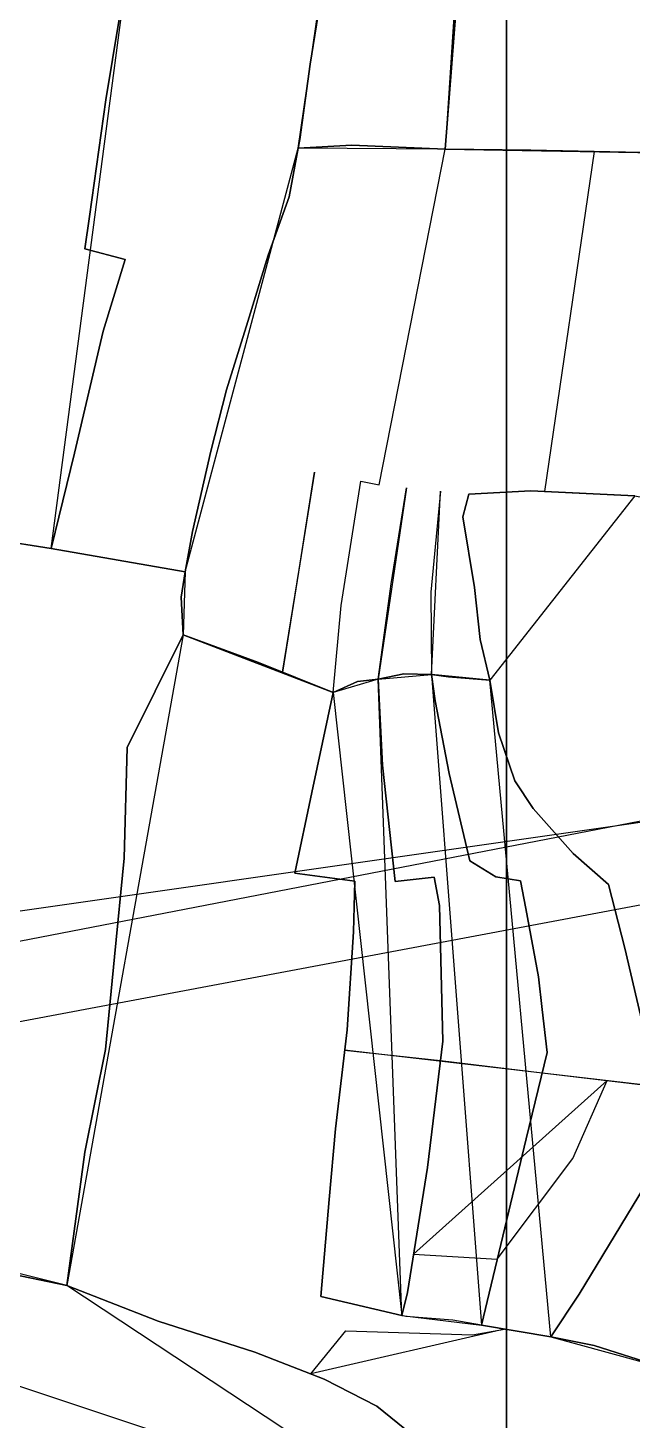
# Model space of a CAD drawing. Extents: x -6790 to 12600, y -1098 to 2171.
# Drawn here: x 838.1 to 893.7, y 271.3 to 399.4 of the extents above; entities that cross this region are included whole.
import ezdxf

# ---------------------------------------------------------------- set-up
doc = ezdxf.new("R2010")
doc.units = 0

msp = doc.modelspace()

# ---------------------------------------------------------------- linework, layer by layer
for points in [[(882.14, 692.21), (882.14, 649.33), (882.14, 614.39), (882.14, 577.82), (882.14, 135.79), (882.14, 75.49), (882.14, 34.99), (882.14, 0), (882.14, 692.21)], [(852, 440.6), (851.2, 432.59), (849.95, 423.93), (848.83, 414.27), (847.17, 404.09), (845.31, 392.74), (843.78, 382), (843.36, 379.05), (847.08, 378.07), (845.05, 371.48), (842.43, 360.25), (840.28, 351.49), (852, 440.6)], [(868.69, 427.6), (867.96, 423.53), (866.95, 415.98), (865.89, 408.03), (865.25, 403.29), (864.1, 396.04), (863.15, 389.1), (863, 388.3), (868.69, 427.6)], [(878.92, 425.31), (878.68, 420.74), (877.9, 405.97), (876.5, 388.22), (867.91, 388.56), (863, 388.3), (863.15, 389.1), (864.1, 396.04), (865.25, 403.29), (865.89, 408.03), (866.95, 415.98), (867.96, 423.53), (868.69, 427.6), (878.92, 425.31)], [(863, 388.3), (867.91, 388.56), (876.5, 388.22), (877.9, 405.97), (878.68, 420.74), (878.92, 425.31), (868.69, 427.6), (867.96, 423.53), (866.95, 415.98), (865.89, 408.03), (865.25, 403.29), (864.1, 396.04), (863.15, 389.1), (863, 388.3)], [(876.5, 388.22), (877.9, 405.97), (878.68, 420.74), (878.92, 425.31), (876.5, 388.22)], [(896.02, 387.86), (896.34, 390.36), (896.79, 395.97), (896.92, 401.97), (897.18, 408.64), (897.66, 414.7), (897.95, 420.35), (897.81, 422.22), (889.59, 423.56), (878.92, 425.31), (878.68, 420.74), (877.9, 405.97), (876.5, 388.22), (884.39, 388.1), (896.02, 387.86)], [(897.81, 422.22), (889.59, 423.56), (878.92, 425.31), (878.68, 420.74), (877.9, 405.97), (876.5, 388.22), (884.39, 388.1), (890.2, 387.98), (896.02, 387.86), (896.34, 390.36), (896.79, 395.97), (896.92, 401.97), (897.18, 408.64), (897.66, 414.7), (897.95, 420.35), (897.81, 422.22)], [(866.93, 346.24), (868.75, 357.66), (870.45, 357.32), (876.5, 388.22), (867.91, 388.56), (863, 388.3), (862.16, 383.83), (860.24, 378.47), (858.35, 372.37), (856.39, 366.07), (854.95, 360.42), (853.26, 353.03), (852.6, 349.34), (852.23, 347), (852.4, 343.54), (859.34, 340.98), (866.2, 338.22), (866.93, 346.24)], [(863, 388.3), (862.16, 383.83), (860.24, 378.47), (858.35, 372.37), (856.39, 366.07), (854.95, 360.42), (853.26, 353.03), (852.6, 349.34), (863, 388.3)], [(863, 388.3), (867.91, 388.56), (876.5, 388.22), (863, 388.3)], [(885.63, 356.72), (884.38, 356.79), (878.67, 356.47), (878.13, 354.4), (879.21, 347.9), (879.74, 343.11), (880.61, 339.38), (876.8, 339.66), (875.25, 339.89), (872.7, 339.95), (870.35, 339.46), (868.44, 339.24), (866.2, 338.22), (866.93, 346.24), (868.75, 357.66), (870.45, 357.32), (876.5, 388.22), (884.39, 388.1), (890.2, 387.98), (885.63, 356.72)], [(896.02, 387.86), (884.39, 388.1), (876.5, 388.22), (896.02, 387.86)], [(897.49, 355.66), (898.34, 355.4), (900.41, 372.03), (903.63, 388.23), (896.02, 387.86), (890.2, 387.98), (885.63, 356.72), (893.96, 356.31), (897.49, 355.66)], [(759.68, 300.32), (803.04, 285.86), (857.86, 267.58), (891.6, 240.92), (913.1, 237.94), (944.86, 252.18), (959.91, 270.91), (972.11, 299.69), (987.55, 310.67), (1010.94, 318.6), (1030, 340.15), (1043.33, 352.55), (1057.52, 357.95), (759.68, 300.32)], [(861.55, 340.09), (863.07, 349.55), (864.5, 358.51), (861.55, 340.09)], [(870.35, 339.46), (871.55, 348.24), (872.96, 357.06), (870.35, 339.46)], [(876.07, 356.74), (875.2, 347.47), (875.25, 339.89), (876.07, 356.74)], [(880.61, 339.38), (879.74, 343.11), (879.21, 347.9), (878.13, 354.4), (878.67, 356.47), (884.38, 356.79), (893.96, 356.31), (880.61, 339.38)], [(841.72, 283.68), (843.37, 295.95), (845.26, 305.4), (846.09, 313.93), (846.98, 323), (847.27, 333.18), (852.4, 343.54), (852.23, 347), (852.6, 349.34), (840.28, 351.49), (835.19, 352.28), (834, 346.96), (831.94, 336.42), (830.36, 327.2), (828.83, 318.34), (826.96, 308.79), (825.66, 299.62), (823.82, 290.25), (823.35, 288.26), (835.8, 284.92), (841.72, 283.68)], [(835.8, 284.92), (823.35, 288.26), (823.82, 290.25), (825.66, 299.62), (826.96, 308.79), (828.83, 318.34), (830.36, 327.2), (831.94, 336.42), (834, 346.96), (835.19, 352.28), (840.28, 351.49), (852.6, 349.34), (852.23, 347), (852.4, 343.54), (847.27, 333.18), (846.98, 323), (846.09, 313.93), (845.26, 305.4), (843.37, 295.95), (841.72, 283.68), (835.8, 284.92)], [(852.4, 343.54), (852.23, 347), (852.6, 349.34), (852.4, 343.54)], [(841.72, 283.68), (843.37, 295.95), (845.26, 305.4), (846.09, 313.93), (846.98, 323), (847.27, 333.18), (852.4, 343.54), (841.72, 283.68)], [(866.2, 338.22), (859.34, 340.98), (852.4, 343.54), (866.2, 338.22)], [(870.35, 339.46), (870.75, 331.55), (871.9, 320.85), (875.5, 321.26), (875.98, 318.65), (876.29, 306.16), (874.88, 294.54), (873.05, 283.04), (872.53, 280.94), (865.06, 282.68), (865.84, 291.59), (866.42, 298.09), (867.49, 307.21), (868.07, 316.23), (868.2, 320.87), (862.69, 321.61), (864.26, 329.04), (866.2, 338.22), (868.44, 339.24), (870.35, 339.46)], [(870.35, 339.46), (868.44, 339.24), (866.2, 338.22), (864.26, 329.04), (862.69, 321.61), (868.2, 320.87), (868.07, 316.23), (867.49, 307.21), (866.42, 298.09), (865.84, 291.59), (865.06, 282.68), (872.53, 280.94), (873.05, 283.04), (874.88, 294.54), (876.29, 306.16), (875.98, 318.65), (875.5, 321.26), (871.9, 320.85), (870.75, 331.55), (870.35, 339.46)], [(866.2, 338.22), (868.44, 339.24), (870.35, 339.46), (866.2, 338.22)], [(875.25, 339.89), (872.7, 339.95), (870.35, 339.46), (875.25, 339.89)], [(870.35, 339.46), (872.7, 339.95), (875.25, 339.89), (875.6, 337.48), (876.89, 330.78), (878.79, 322.74), (881.17, 321.29), (883.45, 320.91), (883.92, 318.36), (885.09, 312.08), (885.43, 309.07), (885.88, 305.11), (883.97, 297.17), (879.84, 280.04), (877.21, 280.49), (872.9, 280.85), (872.53, 280.94), (873.05, 283.04), (874.88, 294.54), (876.29, 306.16), (875.98, 318.65), (875.5, 321.26), (871.9, 320.85), (870.75, 331.55), (870.35, 339.46)], [(875.25, 339.89), (875.6, 337.48), (876.89, 330.78), (878.79, 322.74), (881.17, 321.29), (883.45, 320.91), (883.92, 318.36), (885.09, 312.08), (885.43, 309.07), (885.88, 305.11), (883.97, 297.17), (879.84, 280.04), (877.21, 280.49), (872.9, 280.85), (872.53, 280.94), (873.05, 283.04), (874.88, 294.54), (876.29, 306.16), (875.98, 318.65), (875.5, 321.26), (871.9, 320.85), (870.75, 331.55), (870.35, 339.46), (872.7, 339.95), (875.25, 339.89)], [(870.35, 339.46), (870.75, 331.55), (871.9, 320.85), (875.5, 321.26), (875.98, 318.65), (876.29, 306.16), (874.88, 294.54), (873.05, 283.04), (872.53, 280.94), (870.35, 339.46)], [(875.25, 339.89), (876.8, 339.66), (880.61, 339.38), (875.25, 339.89)], [(879.84, 280.04), (883.97, 297.17), (885.88, 305.11), (885.43, 309.07), (885.09, 312.08), (883.92, 318.36), (883.45, 320.91), (881.17, 321.29), (878.79, 322.74), (876.89, 330.78), (875.6, 337.48), (875.25, 339.89), (879.84, 280.04)], [(880.61, 339.38), (881.41, 334.51), (882.91, 330.11), (884.59, 327.55), (888.27, 323.41), (891.52, 320.56), (893.04, 314.72), (894.68, 307.63), (896.55, 302.17), (896.17, 299.33), (896.1, 296.9), (894.84, 292.79), (888.83, 282.89), (886.24, 278.96), (880.61, 339.38)], [(872.53, 280.94), (865.06, 282.68), (865.84, 291.59), (866.42, 298.09), (867.49, 307.21), (868.07, 316.23), (868.2, 320.87), (862.69, 321.61), (864.26, 329.04), (866.2, 338.22), (872.53, 280.94)], [(867.26, 305.32), (876.07, 304.37), (885.43, 303.26), (896.52, 301.94), (867.26, 305.32)], [(873.61, 286.56), (881.3, 286.1), (888.26, 295.38), (891.41, 302.55), (873.61, 286.56)], [(823.35, 288.26), (835.8, 284.92), (841.72, 283.68), (823.35, 288.26)], [(841.72, 283.68), (850.12, 280.42), (859.01, 277.55), (865.37, 275.08), (870.21, 272.59), (875.23, 268.55), (881.54, 263.96), (885.32, 259.1), (889.37, 252.91), (890.71, 250.86), (892.77, 249.38), (894.89, 248.55), (841.72, 283.68)], [(879.84, 280.04), (877.21, 280.49), (872.9, 280.85), (872.53, 280.94), (879.84, 280.04)], [(864.15, 275.55), (867.37, 279.51), (879.03, 279.16), (881.96, 279.68), (864.15, 275.55)], [(896.88, 276.06), (890.2, 278.16), (886.24, 278.96), (896.88, 276.06)]]:
    msp.add_lwpolyline(points, close=True)
for points in [[(847.17, 404.09), (845.31, 392.74), (843.78, 382), (843.36, 379.05), (847.08, 378.07), (845.05, 371.48), (842.43, 360.25), (840.28, 351.49), (840.28, 351.49), (835.19, 352.28), (829.56, 353.08), (831.79, 361.13), (834.16, 371.29), (836.53, 380.34), (829.24, 381.51), (829.76, 388.45), (832, 402.38)], [(832, 402.38), (829.76, 388.45), (829.24, 381.51), (836.53, 380.34), (834.16, 371.29), (831.79, 361.13), (829.56, 353.08), (835.19, 352.28), (840.28, 351.49), (842.43, 360.25), (845.05, 371.48), (847.08, 378.07), (843.36, 379.05), (843.78, 382), (845.31, 392.74), (847.17, 404.09)], [(847.17, 404.09), (845.31, 392.74), (843.78, 382), (843.36, 379.05), (847.08, 378.07), (845.05, 371.48), (842.43, 360.25), (840.28, 351.49), (852.6, 349.34), (853.26, 353.03), (854.95, 360.42), (856.39, 366.07), (858.35, 372.37), (860.24, 378.47), (862.16, 383.83), (863, 388.3), (863, 388.3), (863.15, 389.1), (864.1, 396.04), (865.25, 403.29)], [(865.25, 403.29), (864.1, 396.04), (863.15, 389.1), (863, 388.3), (863, 388.3), (862.16, 383.83), (860.24, 378.47), (858.35, 372.37), (856.39, 366.07), (854.95, 360.42), (853.26, 353.03), (852.6, 349.34), (840.28, 351.49), (842.43, 360.25), (845.05, 371.48), (847.08, 378.07), (843.36, 379.05), (843.78, 382), (845.31, 392.74), (847.17, 404.09)], [(893.96, 356.31), (884.38, 356.79), (878.67, 356.47), (878.13, 354.4), (879.21, 347.9), (879.74, 343.11), (880.61, 339.38), (876.8, 339.66), (875.25, 339.89), (872.7, 339.95), (870.35, 339.46), (868.44, 339.24), (866.2, 338.22), (859.34, 340.98), (852.4, 343.54), (852.23, 347), (852.6, 349.34), (853.26, 353.03), (854.95, 360.42), (856.39, 366.07), (858.35, 372.37), (860.24, 378.47), (862.16, 383.83), (863, 388.3), (867.91, 388.56), (876.5, 388.22), (884.39, 388.1), (896.02, 387.86)], [(894.68, 307.63), (893.04, 314.72), (891.52, 320.56), (888.27, 323.41), (884.59, 327.55), (882.91, 330.11), (881.41, 334.51), (880.61, 339.38), (879.74, 343.11), (879.21, 347.9), (878.13, 354.4), (878.67, 356.47), (884.38, 356.79), (893.96, 356.31)], [(893.96, 356.31), (885.63, 356.72), (884.38, 356.79), (878.67, 356.47), (878.13, 354.4), (879.21, 347.9), (879.21, 347.9), (879.74, 343.11), (880.61, 339.38), (881.41, 334.51), (882.91, 330.11), (884.59, 327.55), (888.27, 323.41), (891.52, 320.56), (893.04, 314.72), (894.68, 307.63)], [(896.96, 229.29), (893.52, 229.15), (891.04, 228.83), (886.08, 232.47), (873.2, 243.36), (862.9, 252.27), (856.5, 258.72), (851.47, 263.85), (847.07, 265.03), (841.8, 267), (833.73, 269.05), (827, 271.5), (817.16, 275.18), (814.25, 275.51), (804.84, 278.24), (791.9, 282.53), (758.11, 293.06), (1063, 350.4)], [(896.96, 229.29), (893.52, 229.15), (891.04, 228.83), (886.08, 232.47), (873.2, 243.36), (862.9, 252.27), (856.5, 258.72), (851.47, 263.85), (847.07, 265.03), (841.8, 267), (833.73, 269.05), (827, 271.5), (817.16, 275.18), (814.25, 275.51), (804.84, 278.24), (791.9, 282.53), (758.11, 293.06), (759.68, 300.32), (762.33, 307.43), (1063, 350.4)], [(896.88, 276.06), (890.2, 278.16), (886.24, 278.96), (879.84, 280.04), (877.21, 280.49), (872.9, 280.85), (872.53, 280.94), (865.06, 282.68), (865.84, 291.59), (866.42, 298.09), (867.49, 307.21), (868.07, 316.23), (868.2, 320.87), (862.69, 321.61), (864.26, 329.04), (866.2, 338.22), (859.34, 340.98), (852.4, 343.54), (847.27, 333.18), (846.98, 323), (846.09, 313.93), (845.26, 305.4), (843.37, 295.95), (841.72, 283.68), (850.12, 280.42), (859.01, 277.55), (865.37, 275.08), (870.21, 272.59), (875.23, 268.55)], [(896.88, 276.06), (890.2, 278.16), (886.24, 278.96), (879.84, 280.04), (877.21, 280.49), (872.9, 280.85), (872.53, 280.94), (865.06, 282.68), (865.84, 291.59), (866.42, 298.09), (866.42, 298.09), (867.49, 307.21), (868.07, 316.23), (868.2, 320.87), (862.69, 321.61), (864.26, 329.04), (866.2, 338.22), (859.34, 340.98), (852.4, 343.54), (847.27, 333.18), (846.98, 323), (846.09, 313.93), (845.26, 305.4), (843.37, 295.95), (841.72, 283.68), (850.12, 280.42), (859.01, 277.55), (865.37, 275.08), (870.21, 272.59), (875.23, 268.55)], [(894.68, 307.63), (893.04, 314.72), (891.52, 320.56), (888.27, 323.41), (884.59, 327.55), (882.91, 330.11), (881.41, 334.51), (880.61, 339.38), (880.61, 339.38), (876.8, 339.66), (875.25, 339.89), (875.6, 337.48), (876.89, 330.78), (878.79, 322.74), (881.17, 321.29), (883.45, 320.91), (883.92, 318.36), (885.09, 312.08), (885.43, 309.07), (885.88, 305.11), (883.97, 297.17), (879.84, 280.04), (886.24, 278.96), (888.83, 282.89), (894.84, 292.79)], [(894.84, 292.79), (888.83, 282.89), (886.24, 278.96), (879.84, 280.04), (883.97, 297.17), (885.88, 305.11), (885.43, 309.07), (885.09, 312.08), (883.92, 318.36), (883.45, 320.91), (881.17, 321.29), (878.79, 322.74), (876.89, 330.78), (875.6, 337.48), (875.25, 339.89), (876.8, 339.66), (880.61, 339.38), (880.61, 339.38), (881.41, 334.51), (882.91, 330.11), (884.59, 327.55), (888.27, 323.41), (891.52, 320.56), (893.04, 314.72), (894.68, 307.63)], [(875.23, 268.55), (870.21, 272.59), (865.37, 275.08), (859.01, 277.55), (850.12, 280.42), (841.72, 283.68), (835.8, 284.92), (823.35, 288.26), (817.23, 290.47), (805.65, 293.76), (793.44, 295.72), (782.66, 298.49), (771.74, 303.12), (762.33, 307.43), (759.68, 300.32), (758.11, 293.06), (758.11, 293.06), (791.9, 282.53), (804.84, 278.24), (814.25, 275.51), (817.16, 275.18), (827, 271.5), (833.73, 269.05)], [(833.73, 269.05), (827, 271.5), (817.16, 275.18), (814.25, 275.51), (804.84, 278.24), (791.9, 282.53), (758.11, 293.06), (759.68, 300.32), (762.33, 307.43), (771.74, 303.12), (782.66, 298.49), (793.44, 295.72), (805.65, 293.76), (817.23, 290.47), (823.35, 288.26), (835.8, 284.92), (841.72, 283.68), (850.12, 280.42), (859.01, 277.55), (865.37, 275.08), (870.21, 272.59), (875.23, 268.55)], [(896.88, 276.06), (890.2, 278.16), (886.24, 278.96), (888.83, 282.89), (894.84, 292.79)], [(894.84, 292.79), (888.83, 282.89), (886.24, 278.96), (890.2, 278.16), (896.88, 276.06)]]:
    msp.add_lwpolyline(points)

doc.saveas('drawing.dxf')
